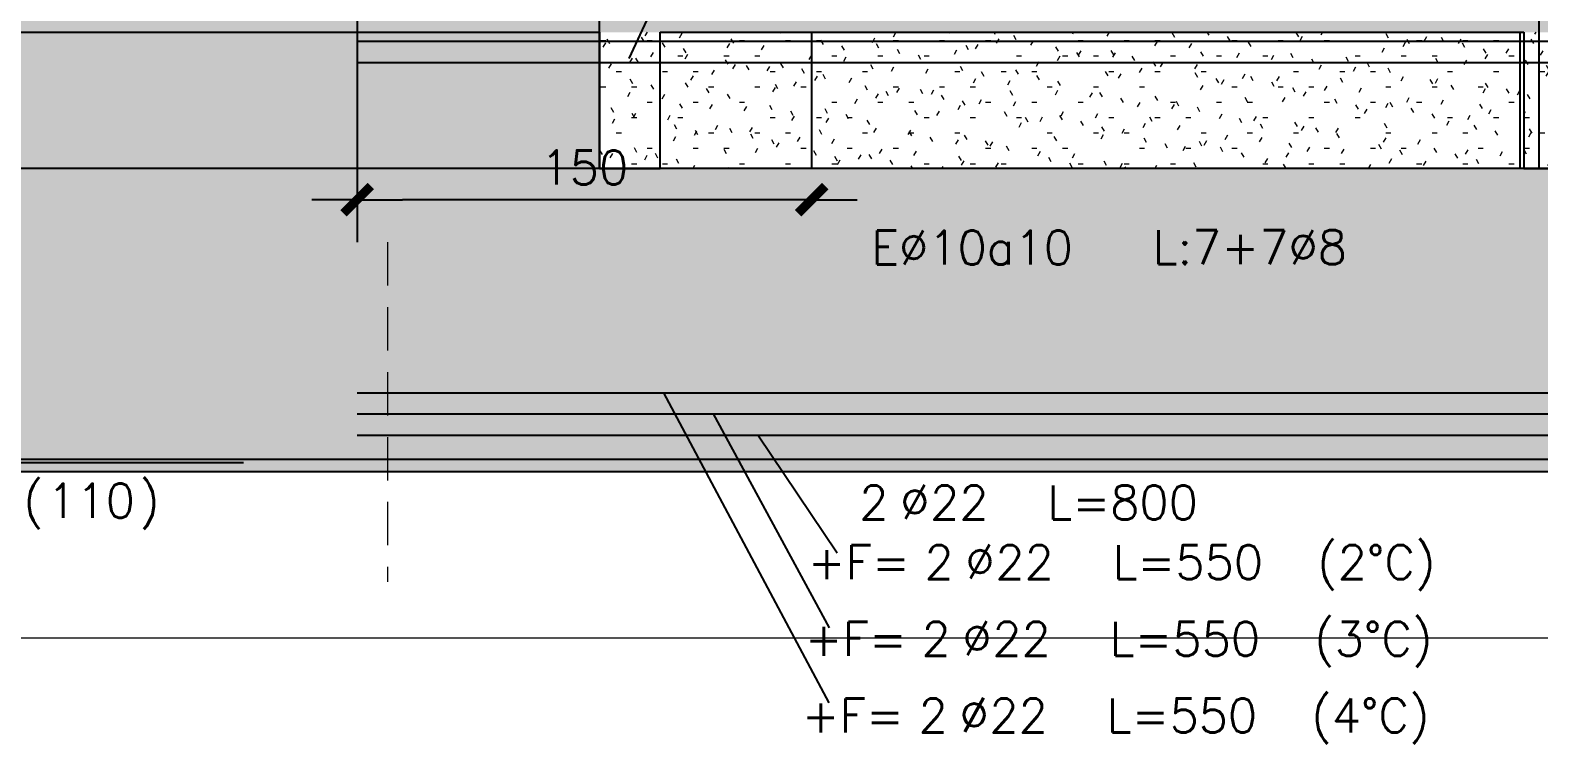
# Model space of a CAD drawing. Extents: x -9696 to 17719, y -11558 to 16829.
# Drawn here: x 1122.1 to 1620.1, y 1456.8 to 1692.4 of the extents above; entities that cross this region are included whole.
import ezdxf
from ezdxf.enums import TextEntityAlignment as Align

# ---------------------------------------------------------------- set-up
doc = ezdxf.new("R2010")
doc.units = 0
doc.header["$LTSCALE"] = 30
doc.header["$MEASUREMENT"] = 0
doc.linetypes.add("EJEE-E'$0$RLE-PROYECCION", pattern=[0.71438, 0.47625, -0.23813])
doc.layers.get('0').update_dxf_attribs({"linetype": 'CONTINUOUS'})
doc.layers.add("EJEE-E'$0$RLA-ACHURADO", color=30, linetype="EJEE-E'$0$RLE-PROYECCION", lineweight=15, transparency=0.7)
doc.layers.add("EJEE-E'$0$RLA-CONTORNO", color=30, linetype='CONTINUOUS', lineweight=25)
doc.layers.add("EJEE-E'$0$RLA-NIVEL-1", color=1, linetype='CONTINUOUS', lineweight=9)
doc.layers.add("EJEE-E'$0$RLA-FE", color=7, linetype='CONTINUOUS')
doc.layers.add("EJEE-E'$0$RLA-TEXTOS-FE", color=9, linetype='CONTINUOUS')
doc.styles.add("EJEE-E'$0$RomanS", font='romans.shx', dxfattribs={"height": 11.25})
doc.dimstyles.new("EJEE-E'$0$ING50", dxfattribs={"dimscale": 50, "dimtxt": 0.27, "dimasz": 0.3, "dimexe": 0, "dimexo": 0, "dimgap": 0.1, "dimtad": 1, "dimdec": 1, "dimzin": 12, "dimdsep": 46, "dimtxsty": "EJEE-E'$0$RomanS", "dimblk": "EJEE-E'$0$TICK1", "dimblk1": "EJEE-E'$0$TICK1", "dimblk2": "EJEE-E'$0$TICK1", "dimcen": 0.09, "dimclrd": 2, "dimclre": 1, "dimclrt": 3, "dimadec": 0, "dimazin": 0, "dimtfac": 1, "dimtdec": 0, "dimtix": 1, "dimtmove": 2, "dimatfit": 3, "dimldrblk": "EJEE-E'$0$TICK1", "dimfxl": 0, "dimfxlon": 1, "dimtolj": 1, "dimtzin": 0, "dimarcsym": 0})
pattern_1 = [(0, (-370.998, -1130.43), (20.32, 5.08), [1.676, -13.564, 1.676, -13.564, -81.28]), (0, (-370.998, -1130.43), (20.32, 5.08), [-30.48, 1.676, -28.804, 1.676, -13.564, -35.56]), (0, (-370.998, -1130.43), (20.32, 5.08), [-76.2, 1.676, -8.484, 1.676, -23.724]), (120, (-363.378, -1127.89), (-14.559409, 15.057636), [1.676, -13.564, 1.676, -13.564, -81.28]), (120, (-363.378, -1127.89), (-14.559409, 15.057636), [-30.48, 1.676, -28.804, 1.676, -13.564, -35.56]), (120, (-363.378, -1127.89), (-14.559409, 15.057636), [-76.2, 1.676, -8.484, 1.676, -23.724]), (240, (-360.838, -1117.73), (-5.760591, -20.137636), [1.676, -13.564, 1.676, -13.564, -81.28]), (240, (-360.838, -1117.73), (-5.760591, -20.137636), [-30.48, 1.676, -28.804, 1.676, -13.564, -35.56]), (240, (-360.838, -1117.73), (-5.760591, -20.137636), [-76.2, 1.676, -8.484, 1.676, -23.724])]

# ---------------------------------------------------------------- blocks, each defined once
blk = doc.blocks.new('*U116')
at = {"layer": "EJEE-E'$0$RLA-FE"}
for p, q in [((0, -50), (0, 0)), ((0, 0), (467.21, 0)), ((467.21, 0), (517.21, 0)), ((517.21, 0), (549, 0)), ((549, 0), (549, -51))]:
    blk.add_line(p, q, dxfattribs=at)
at = {"layer": "EJEE-E'$0$RLA-FE", "color": 3, "style": "EJEE-E'$0$RomanS", "flags": 8}
for tag, p in [('F=', (182.94, 9.32)), ('NUM', (197.35, 9.32))]:
    blk.add_attdef(tag, text='', height=11.25, dxfattribs=at).set_placement(p, align=Align.RIGHT)
at = {"layer": "EJEE-E'$0$RLA-FE", "color": 3, "style": "EJEE-E'$0$RomanS"}
for tag, p, flags in [('PHI', (201.24, 9.54), 14), ('DIAM', (211.1, 9.32), 12), ('MINUS', (233.12, 9.32), 13), ('MARK', (246.51, 9.32), 13), ('TEXTO_FE1', (249.81, 9.32), 8), ('TEXTO_FE2', (317.33, 9.34), 8), ('TIPO', (273.3, -75.78), 13), ('NVECES', (259.43, -94.72), 13), ('NUMFE', (263.36, -114.48), 13), ('CAPA', (271.56, -133.6), 13), ('DESPLAZA', (278.34, -151.59), 13), ('ESPACIO', (284.39, -169.95), 13), ('CANT', (298.23, -188.75), 13)]:
    blk.add_attdef(tag, p, '', height=11.25, dxfattribs=dict(at, flags=flags))
blk = doc.blocks.new('*U117')
at = {"layer": "EJEE-E'$0$RLA-FE"}
for p, q in [((0, -54), (0, 0)), ((0, 0), (462.21, 0)), ((462.21, 0), (512.21, 0)), ((512.21, 0), (544, 0)), ((544, 0), (544, -52))]:
    blk.add_line(p, q, dxfattribs=at)
at = {"layer": "EJEE-E'$0$RLA-FE", "color": 3, "style": "EJEE-E'$0$RomanS", "flags": 8}
for tag, p in [('F=', (180.44, 39.32)), ('NUM', (194.85, 39.32))]:
    blk.add_attdef(tag, text='', height=11.25, dxfattribs=at).set_placement(p, align=Align.RIGHT)
at = {"layer": "EJEE-E'$0$RLA-FE", "color": 3, "style": "EJEE-E'$0$RomanS"}
for tag, p, flags in [('PHI', (198.74, 39.54), 14), ('DIAM', (208.6, 39.32), 12), ('MINUS', (230.62, 39.32), 13), ('MARK', (244.01, 39.32), 13), ('TEXTO_FE1', (247.31, 39.32), 8), ('TEXTO_FE2', (314.83, 39.34), 8), ('TIPO', (270.8, -75.78), 13), ('NVECES', (256.93, -94.72), 13), ('NUMFE', (260.86, -114.48), 13), ('CAPA', (269.06, -133.6), 13), ('DESPLAZA', (278.34, -151.59), 13), ('ESPACIO', (284.39, -169.95), 13), ('CANT', (298.23, -188.75), 13)]:
    blk.add_attdef(tag, p, '', height=11.25, dxfattribs=dict(at, flags=flags))
blk = doc.blocks.new('*U207')
at = {"layer": "EJEE-E'$0$RLA-FE"}
for q in [(0, 0), (468.21, 0)]:
    blk.add_line((0, 0), q, dxfattribs=at)
at = {"layer": "EJEE-E'$0$RLA-FE", "color": 3, "style": "EJEE-E'$0$RomanS", "flags": 8}
for tag, p in [('F=', (182.46, -47.6)), ('NUM', (196.87, -47.6))]:
    blk.add_attdef(tag, text='', height=11.25, dxfattribs=at).set_placement(p, align=Align.RIGHT)
at = {"layer": "EJEE-E'$0$RLA-FE", "color": 3, "style": "EJEE-E'$0$RomanS"}
for tag, p, flags in [('PHI', (200.77, -47.38), 12), ('DIAM', (210.62, -47.6), 12), ('MINUS', (232.64, -47.6), 13), ('MARK', (246.03, -47.6), 13), ('TEXTO_FE1', (249.33, -47.6), 8), ('TEXTO_FE2', (316.86, -47.58), 8), ('TIPO', (273.8, -57.92), 13), ('NVECES', (259.93, -76.86), 13), ('NUMFE', (263.86, -96.62), 13), ('CAPA', (272.06, -115.74), 13), ('DESPLAZA', (277.18, -134.17), 13), ('ESPACIO', (283.22, -152.53), 13), ('CANT', (297.06, -171.33), 13)]:
    blk.add_attdef(tag, p, '', height=11.25, dxfattribs=dict(at, flags=flags))
blk = doc.blocks.new('*U208')
at = {"layer": "EJEE-E'$0$RLA-FE"}
for q in [(0, 0), (468.21, 0)]:
    blk.add_line((0, 0), q, dxfattribs=at)
at = {"layer": "EJEE-E'$0$RLA-FE", "color": 3, "style": "EJEE-E'$0$RomanS"}
for tag, p, flags in [('TIPO', (273.8, -57.92), 13), ('PHI', (199.79, -79.68), 12), ('DIAM', (209.64, -79.89), 12), ('MINUS', (231.66, -79.89), 13), ('MARK', (245.06, -79.89), 13), ('TEXTO_FE1', (248.36, -79.89), 8), ('NVECES', (259.93, -76.86), 13), ('TEXTO_FE2', (315.88, -79.88), 8), ('NUMFE', (263.86, -96.62), 13), ('CAPA', (272.06, -115.74), 13), ('DESPLAZA', (277.18, -134.17), 13), ('ESPACIO', (283.22, -152.53), 13), ('CANT', (297.06, -171.33), 13)]:
    blk.add_attdef(tag, p, '', height=11.25, dxfattribs=dict(at, flags=flags))
at = {"layer": "EJEE-E'$0$RLA-FE", "color": 3, "style": "EJEE-E'$0$RomanS", "flags": 8}
for tag, p in [('F=', (181.48, -79.89)), ('NUM', (195.89, -79.89))]:
    blk.add_attdef(tag, text='', height=11.25, dxfattribs=at).set_placement(p, align=Align.RIGHT)
blk = doc.blocks.new('*U206')
at = {"layer": "EJEE-E'$0$RLA-FE"}
for q in [(0, 0), (468.21, 0)]:
    blk.add_line((0, 0), q, dxfattribs=at)
at = {"layer": "EJEE-E'$0$RLA-FE", "color": 3, "style": "EJEE-E'$0$RomanS"}
for tag, p, flags in [('TIPO', (273.8, -57.92), 13), ('NVECES', (259.93, -76.86), 13), ('NUMFE', (263.86, -96.62), 13), ('PHI', (198.81, -111.98), 12), ('DIAM', (208.67, -112.19), 12), ('MINUS', (230.69, -112.19), 13), ('MARK', (244.08, -112.19), 13), ('TEXTO_FE1', (247.38, -112.19), 8), ('CAPA', (272.06, -115.74), 13), ('TEXTO_FE2', (314.9, -112.17), 8), ('DESPLAZA', (277.18, -134.17), 13), ('ESPACIO', (283.22, -152.53), 13), ('CANT', (297.06, -171.33), 13)]:
    blk.add_attdef(tag, p, '', height=11.25, dxfattribs=dict(at, flags=flags))
at = {"layer": "EJEE-E'$0$RLA-FE", "color": 3, "style": "EJEE-E'$0$RomanS", "flags": 8}
for tag, p in [('F=', (180.51, -112.19)), ('NUM', (194.92, -112.19))]:
    blk.add_attdef(tag, text='', height=11.25, dxfattribs=at).set_placement(p, align=Align.RIGHT)
blk = doc.blocks.new("EJEE-E'$0$TICK1")
at = {"color": 2, "const_width": 0.2}
blk.add_lwpolyline([(-0.3, -0.3), (0.3, 0.3)], dxfattribs=at)
at = {"color": 2}
for points in [[(0, 0), (-1, 0)], [(0, 0), (1, 0)]]:
    blk.add_lwpolyline(points, dxfattribs=at)
blk = doc.blocks.new('*D196')
at = {"layer": "EJEE-E'$0$RLA-FE", "color": 2, "lineweight": -2, "transparency": 16777216}
blk.add_line((-459.82, -867.29), (-579.82, -867.29), dxfattribs=at)
at = {"layer": "EJEE-E'$0$RLA-FE", "color": 2, "lineweight": -2, "transparency": 16777216, "xscale": 15, "yscale": 15, "zscale": 15, "rotation": 180}
blk.add_blockref("EJEE-E'$0$TICK1", (-594.82, -867.29), dxfattribs=at)
at = {"layer": "EJEE-E'$0$RLA-FE", "color": 2, "lineweight": -2, "transparency": 16777216, "xscale": 15, "yscale": 15, "zscale": 15}
blk.add_blockref("EJEE-E'$0$TICK1", (-444.82, -867.29), dxfattribs=at)
at = {"layer": "EJEE-E'$0$RLA-FE", "color": 3, "transparency": 16777216, "insert": (-519.82, -856.66), "char_height": 11.25, "attachment_point": 5, "style": "EJEE-E'$0$RomanS"}
blk.add_mtext('\\A1;150', dxfattribs=at)
blk = doc.blocks.new('*U199')
at = {"layer": "EJEE-E'$0$RLA-FE"}
for q in [(0, 0), (468.21, 0)]:
    blk.add_line((0, 0), q, dxfattribs=at)
at = {"layer": "EJEE-E'$0$RLA-FE", "color": 3, "style": "EJEE-E'$0$RomanS", "flags": 8}
for tag, p in [('F=', (159.58, 58.63)), ('NUM', (173.99, 58.63))]:
    blk.add_attdef(tag, text='', height=11.25, dxfattribs=at).set_placement(p, align=Align.RIGHT)
at = {"layer": "EJEE-E'$0$RLA-FE", "color": 3, "style": "EJEE-E'$0$RomanS"}
for tag, p, flags in [('PHI', (177.89, 58.85), 14), ('DIAM', (187.74, 58.63), 12), ('MINUS', (209.76, 58.63), 13), ('MARK', (223.15, 58.63), 13), ('TEXTO_FE1', (226.45, 58.63), 8), ('TEXTO_FE2', (293.98, 58.65), 8), ('TIPO', (273.8, -75.78), 13), ('NVECES', (259.93, -94.72), 13), ('NUMFE', (263.86, -114.48), 13), ('CAPA', (272.06, -133.6), 13), ('DESPLAZA', (278.34, -151.59), 13), ('ESPACIO', (284.39, -169.95), 13), ('CANT', (298.23, -188.75), 13)]:
    blk.add_attdef(tag, p, '', height=11.25, dxfattribs=dict(at, flags=flags))
blk = doc.blocks.new('*U200')
at = {"layer": "EJEE-E'$0$RLA-FE"}
for q in [(0, 0), (468.21, 0)]:
    blk.add_line((0, 0), q, dxfattribs=at)
at = {"layer": "EJEE-E'$0$RLA-FE", "color": 3, "style": "EJEE-E'$0$RomanS", "flags": 8}
for tag, p in [('F=', (159.06, 83.4)), ('NUM', (173.47, 83.4))]:
    blk.add_attdef(tag, text='', height=11.25, dxfattribs=at).set_placement(p, align=Align.RIGHT)
at = {"layer": "EJEE-E'$0$RLA-FE", "color": 3, "style": "EJEE-E'$0$RomanS"}
for tag, p, flags in [('PHI', (177.37, 83.61), 14), ('DIAM', (187.22, 83.4), 12), ('MINUS', (209.24, 83.4), 13), ('MARK', (222.63, 83.4), 13), ('TEXTO_FE1', (225.93, 83.4), 8), ('TEXTO_FE2', (293.46, 83.42), 8), ('TIPO', (273.8, -75.78), 13), ('NVECES', (259.93, -94.72), 13), ('NUMFE', (263.86, -114.48), 13), ('CAPA', (272.06, -133.6), 13), ('DESPLAZA', (278.34, -151.59), 13), ('ESPACIO', (284.39, -169.95), 13), ('CANT', (298.23, -188.75), 13)]:
    blk.add_attdef(tag, p, '', height=11.25, dxfattribs=dict(at, flags=flags))
blk = doc.blocks.new('*U201')
at = {"layer": "EJEE-E'$0$RLA-FE"}
for p, q in [((638.21, 0), (688.21, 0)), ((688.21, 0), (720, 0)), ((720, 0), (720, 0))]:
    blk.add_line(p, q, dxfattribs=at)
at = {"layer": "EJEE-E'$0$RLA-FE", "color": 3, "style": "EJEE-E'$0$RomanS", "flags": 8}
for tag, p in [('F=', (268.44, -19.89)), ('NUM', (282.85, -19.89))]:
    blk.add_attdef(tag, text='', height=11.25, dxfattribs=at).set_placement(p, align=Align.RIGHT)
at = {"layer": "EJEE-E'$0$RLA-FE", "color": 3, "style": "EJEE-E'$0$RomanS"}
for tag, p, flags in [('PHI', (286.74, -19.68), 12), ('DIAM', (296.6, -19.89), 12), ('MINUS', (318.62, -19.89), 13), ('MARK', (332.01, -19.89), 13), ('TEXTO_FE1', (335.31, -19.89), 8), ('TEXTO_FE2', (402.83, -19.88), 8), ('TIPO', (358.8, -57.92), 13), ('NVECES', (344.93, -76.86), 13), ('NUMFE', (348.86, -96.62), 13), ('CAPA', (357.06, -115.74), 13), ('DESPLAZA', (277.18, -134.17), 13), ('ESPACIO', (283.22, -152.53), 13), ('CANT', (297.06, -171.33), 13)]:
    blk.add_attdef(tag, p, '', height=11.25, dxfattribs=dict(at, flags=flags))
blk = doc.blocks.new('*U202')
at = {"layer": "EJEE-E'$0$RLA-FE"}
blk.add_line((0, 0), (718.21, 0), dxfattribs=at)
at = {"layer": "EJEE-E'$0$RLA-FE", "color": 3, "style": "EJEE-E'$0$RomanS", "flags": 8}
for tag, p in [('F=', (308.44, -19.89)), ('NUM', (322.85, -19.89))]:
    blk.add_attdef(tag, text='', height=11.25, dxfattribs=at).set_placement(p, align=Align.RIGHT)
at = {"layer": "EJEE-E'$0$RLA-FE", "color": 3, "style": "EJEE-E'$0$RomanS"}
for tag, p, flags in [('PHI', (326.74, -19.68), 12), ('DIAM', (336.6, -19.89), 12), ('MINUS', (358.62, -19.89), 13), ('MARK', (372.01, -19.89), 13), ('TEXTO_FE1', (375.31, -19.89), 8), ('TEXTO_FE2', (442.83, -19.88), 8), ('TIPO', (398.8, -57.92), 13), ('NVECES', (384.93, -76.86), 13), ('NUMFE', (388.86, -96.62), 13), ('CAPA', (397.06, -115.74), 13), ('DESPLAZA', (277.18, -134.17), 13), ('ESPACIO', (283.22, -152.53), 13), ('CANT', (297.06, -171.33), 13)]:
    blk.add_attdef(tag, p, '', height=11.25, dxfattribs=dict(at, flags=flags))
blk = doc.blocks.new('*U203')
at = {"layer": "EJEE-E'$0$RLA-FE", "color": 6}
blk.add_line((0, -1), (110, -1), dxfattribs=at)
at = {"layer": "EJEE-E'$0$RLA-FE", "color": 3, "style": "EJEE-E'$0$RomanS", "flags": 8}
for tag, p in [('(', (40.66, -19.26)), ('EMP', (59.68, -19.26)), (')', (78.99, -19.26))]:
    blk.add_attdef(tag, text='', height=11.25, dxfattribs=at).set_placement(p, align=Align.CENTER)
blk = doc.blocks.new("EJEE-E'")
at = {"layer": "EJEE-E'$0$RLA-ACHURADO"}
h = blk.add_hatch(dxfattribs=at)
h.set_pattern_fill('SAND - DENSE', color=256, style=0, pattern_type=2)
h.set_pattern_definition(pattern_1)
h.paths.add_polyline_path([(-514.82, -857), (-514.82, -812), (-1169.82, -812), (-1169.82, -857), (-683.5, -857)], flags=0)
h.paths.add_polyline_path([(-683.5, -797), (-514.82, -796.99), (-514.82, -481), (-1169.82, -481), (-1169.82, -797)], flags=0)
h = blk.add_hatch(dxfattribs=at)
h.set_pattern_fill('SAND - DENSE', color=256, style=0, pattern_type=2)
h.set_pattern_definition(pattern_1)
h.paths.add_polyline_path([(806.71, -812), (1285.18, -812), (1285.18, -797), (455.2, -797), (455.2, -812)], flags=0)
h.paths.add_polyline_path([(-683.5, -812), (445.2, -812), (445.2, -797), (-1239.82, -797), (-1239.82, -812)], flags=0)
h = blk.add_hatch(dxfattribs=at)
h.set_pattern_fill('SAND - DENSE', color=256, style=0, pattern_type=2)
h.set_pattern_definition(pattern_1)
h.paths.add_polyline_path([(-494.8, -857), (-494.8, -812), (-514.8, -812), (-514.8, -857)], flags=0)
h = blk.add_hatch(dxfattribs=at)
h.set_pattern_fill('SAND - DENSE', color=256, style=0, pattern_type=2)
h.set_pattern_definition(pattern_1)
h.paths.add_polyline_path([(-494.8, -857), (-444.82, -857), (-444.82, -812), (-494.8, -812), (-494.8, -819.5)], flags=0)
h = blk.add_hatch(dxfattribs=at)
h.set_pattern_fill('SAND - DENSE', color=256, style=0, pattern_type=2)
h.set_pattern_definition(pattern_1)
h.paths.add_polyline_path([(-211.09, -857), (-211.09, -812), (-444.82, -812), (-444.82, -857)], flags=0)
h = blk.add_hatch(dxfattribs=at)
h.set_pattern_fill('SAND - DENSE', color=256, style=0, pattern_type=2)
h.set_pattern_definition(pattern_1)
h.paths.add_polyline_path([(-189.82, -857), (-189.82, -812), (-209.82, -812), (-209.82, -857)], flags=0)
h = blk.add_hatch(dxfattribs=at)
h.set_pattern_fill('SAND - DENSE', color=256, style=0, pattern_type=2)
h.set_pattern_definition(pattern_1)
h.paths.add_polyline_path([(550.2, -957), (550.2, -857), (-1354.82, -857), (-1354.82, -957), (61.61, -957)], flags=0)
blk.add_line((-584.82, -881.36), (-584.82, -993.49), dxfattribs=at)
at = {"layer": "EJEE-E'$0$RLA-CONTORNO"}
for p, q in [((-514.8, -812), (-514.8, -797)), ((-204.82, -797), (-204.82, -857)), ((-1239.82, -812), (-514.8, -812)), ((-514.82, -857), (-514.82, -812)), ((-514.8, -812), (-514.8, -857)), ((-494.8, -812), (-209.82, -812)), ((-494.8, -857), (-494.8, -812)), ((-444.82, -812), (-444.82, -857)), ((-211.09, -812), (-211.09, -857)), ((-209.82, -812), (-209.82, -857)), ((-514.8, -857), (-1354.82, -857)), ((-494.8, -857), (-514.8, -857)), ((-514.8, -857), (-494.8, -857)), ((-209.82, -857), (-494.8, -857)), ((-189.82, -857), (-209.82, -857)), ((-209.82, -857), (-189.82, -857)), ((-1354.82, -957), (550.2, -957))]:
    blk.add_line(p, q, dxfattribs=at)
at = {"layer": "EJEE-E'$0$RLA-FE", "color": 2}
for p, q in [((-466.94, -738.81), (-505.19, -820.68)), ((-439.06, -1033.39), (-493.55, -931)), ((-438.89, -1008.57), (-477.17, -938)), ((-436.36, -983.98), (-462.57, -945))]:
    blk.add_line(p, q, dxfattribs=at)
at = {"layer": "EJEE-E'$0$RLA-FE", "color": 1}
blk.add_line((-594.82, -801), (-594.82, -881.36), dxfattribs=at)
at = {"layer": "EJEE-E'$0$RLA-NIVEL-1"}
blk.add_line((1220.11, -1012), (-1553.76, -1012), dxfattribs=at)
at = {"layer": "EJEE-E'$0$RLA-FE"}
ref = blk.add_blockref('*U116', (-200.82, -952), dxfattribs=dict(at, rotation=90))
ref.add_attrib('DIAM', '18', (-210.14, -740.9), dxfattribs={"color": 3, "height": 11.25, "rotation": 90, "style": "EJEE-E'$0$RomanS"})
ref.add_attrib('NUM', '2', dxfattribs={"color": 3, "height": 11.25, "rotation": 90, "style": "EJEE-E'$0$RomanS"}).set_placement((-210.14, -754.65), align=Align.RIGHT)
ref.add_attrib('TEXTO_FE1', 'L=650', (-210.14, -702.19), dxfattribs={"color": 3, "height": 11.25, "rotation": 90, "style": "EJEE-E'$0$RomanS"})
ref.add_attrib('TEXTO_FE2', '(50+549+51)', (-210.16, -634.67), dxfattribs={"color": 3, "height": 11.25, "rotation": 90, "style": "EJEE-E'$0$RomanS"})
ref = blk.add_blockref('*U117', (-190.82, -949.5), dxfattribs=dict(at, rotation=90))
ref.add_attrib('DIAM', '18', (-230.14, -740.9), dxfattribs={"color": 3, "height": 11.25, "rotation": 90, "style": "EJEE-E'$0$RomanS"})
ref.add_attrib('NUM', '2', dxfattribs={"color": 3, "height": 11.25, "rotation": 90, "style": "EJEE-E'$0$RomanS"}).set_placement((-230.14, -754.65), align=Align.RIGHT)
ref.add_attrib('TEXTO_FE1', 'L=650', (-230.14, -702.19), dxfattribs={"color": 3, "height": 11.25, "rotation": 90, "style": "EJEE-E'$0$RomanS"})
ref.add_attrib('TEXTO_FE2', '(54+544+52)', (-230.16, -634.67), dxfattribs={"color": 3, "height": 11.25, "rotation": 90, "style": "EJEE-E'$0$RomanS"})
for name, p in [('*U200', (-594.82, -822)), ('*U199', (-594.82, -815)), ('*U201', (-1352.32, -953))]:
    blk.add_blockref(name, p, dxfattribs=at)
ref = blk.add_blockref('*U206', (-594.82, -931), dxfattribs=at)
ref.add_attrib('DIAM', '22', (-386.15, -1043.19), dxfattribs={"color": 3, "height": 11.25, "style": "EJEE-E'$0$RomanS"})
ref.add_attrib('NUM', '2', dxfattribs={"color": 3, "height": 11.25, "style": "EJEE-E'$0$RomanS"}).set_placement((-399.9, -1043.19), align=Align.RIGHT)
ref.add_attrib('TEXTO_FE1', 'L=550', (-347.44, -1043.19), dxfattribs={"color": 3, "height": 11.25, "style": "EJEE-E'$0$RomanS"})
ref.add_attrib('TEXTO_FE2', '(4°C)', (-279.92, -1043.17), dxfattribs={"color": 3, "height": 11.25, "style": "EJEE-E'$0$RomanS"})
ref.add_attrib('PHI', '%%C', (-396, -1042.97), dxfattribs={"color": 3, "height": 11.25, "style": "EJEE-E'$0$RomanS"})
ref.add_attrib('F=', '+F=', dxfattribs={"color": 3, "height": 11.25, "style": "EJEE-E'$0$RomanS"}).set_placement((-414.31, -1043.19), align=Align.RIGHT)
ref = blk.add_blockref('*U208', (-594.82, -938), dxfattribs=at)
ref.add_attrib('DIAM', '22', (-385.17, -1017.89), dxfattribs={"color": 3, "height": 11.25, "style": "EJEE-E'$0$RomanS"})
ref.add_attrib('NUM', '2', dxfattribs={"color": 3, "height": 11.25, "style": "EJEE-E'$0$RomanS"}).set_placement((-398.92, -1017.89), align=Align.RIGHT)
ref.add_attrib('TEXTO_FE1', 'L=550', (-346.46, -1017.89), dxfattribs={"color": 3, "height": 11.25, "style": "EJEE-E'$0$RomanS"})
ref.add_attrib('TEXTO_FE2', '(3°C)', (-278.94, -1017.87), dxfattribs={"color": 3, "height": 11.25, "style": "EJEE-E'$0$RomanS"})
ref.add_attrib('PHI', '%%C', (-395.03, -1017.67), dxfattribs={"color": 3, "height": 11.25, "style": "EJEE-E'$0$RomanS"})
ref.add_attrib('F=', '+F=', dxfattribs={"color": 3, "height": 11.25, "style": "EJEE-E'$0$RomanS"}).set_placement((-413.33, -1017.89), align=Align.RIGHT)
ref = blk.add_blockref('*U207', (-594.82, -945), dxfattribs=at)
ref.add_attrib('DIAM', '22', (-384.19, -992.59), dxfattribs={"color": 3, "height": 11.25, "style": "EJEE-E'$0$RomanS"})
ref.add_attrib('NUM', '2', dxfattribs={"color": 3, "height": 11.25, "style": "EJEE-E'$0$RomanS"}).set_placement((-397.94, -992.59), align=Align.RIGHT)
ref.add_attrib('TEXTO_FE1', 'L=550', (-345.48, -992.59), dxfattribs={"color": 3, "height": 11.25, "style": "EJEE-E'$0$RomanS"})
ref.add_attrib('TEXTO_FE2', '(2°C)', (-277.96, -992.57), dxfattribs={"color": 3, "height": 11.25, "style": "EJEE-E'$0$RomanS"})
ref.add_attrib('PHI', '%%C', (-394.05, -992.38), dxfattribs={"color": 3, "height": 11.25, "style": "EJEE-E'$0$RomanS"})
ref.add_attrib('F=', '+F=', dxfattribs={"color": 3, "height": 11.25, "style": "EJEE-E'$0$RomanS"}).set_placement((-412.35, -992.59), align=Align.RIGHT)
ref = blk.add_blockref('*U202', (-742.32, -953), dxfattribs=at)
ref.add_attrib('DIAM', '22', (-405.72, -972.89), dxfattribs={"color": 3, "height": 11.25, "style": "EJEE-E'$0$RomanS"})
ref.add_attrib('NUM', '2', dxfattribs={"color": 3, "height": 11.25, "style": "EJEE-E'$0$RomanS"}).set_placement((-419.47, -972.89), align=Align.RIGHT)
ref.add_attrib('TEXTO_FE1', 'L=800', (-367.01, -972.89), dxfattribs={"color": 3, "height": 11.25, "style": "EJEE-E'$0$RomanS"})
ref.add_attrib('PHI', '%%C', (-415.57, -972.68), dxfattribs={"color": 3, "height": 11.25, "style": "EJEE-E'$0$RomanS"})
ref = blk.add_blockref('*U203', (-742.32, -953), dxfattribs=at)
ref.add_attrib('EMP', '110', dxfattribs={"color": 3, "height": 11.25, "style": "EJEE-E'$0$RomanS"}).set_placement((-682.64, -972.26), align=Align.CENTER)
ref.add_attrib('(', '(', dxfattribs={"color": 3, "height": 11.25, "style": "EJEE-E'$0$RomanS"}).set_placement((-701.66, -972.26), align=Align.CENTER)
ref.add_attrib(')', ')', dxfattribs={"color": 3, "height": 11.25, "style": "EJEE-E'$0$RomanS"}).set_placement((-663.32, -972.26), align=Align.CENTER)
at = {"layer": "EJEE-E'$0$RLA-TEXTOS-FE", "color": 9, "style": "EJEE-E'$0$RomanS"}
for s, p in [('E%%C10a10', (-391.85, -888.73)), ('L:7+7%%C8', (-300.19, -888.58))]:
    blk.add_text(s, height=11.25, dxfattribs=at).set_placement(p, align=Align.CENTER)
at = {"layer": "EJEE-E'$0$RLA-FE"}
dim = blk.add_aligned_dim(p1=(-444.82, -797), p2=(-594.82, -797), distance=70.29, dimstyle="EJEE-E'$0$ING50", dxfattribs=at)
dim.commit()
dim.dimension.update_dxf_attribs({"geometry": '*D196', "text_midpoint": (-519.82, -856.66)})

msp = doc.modelspace()

# ---------------------------------------------------------------- block references
msp.add_blockref("EJEE-E'", (1824.88, 2503.76))

doc.saveas('drawing.dxf')
